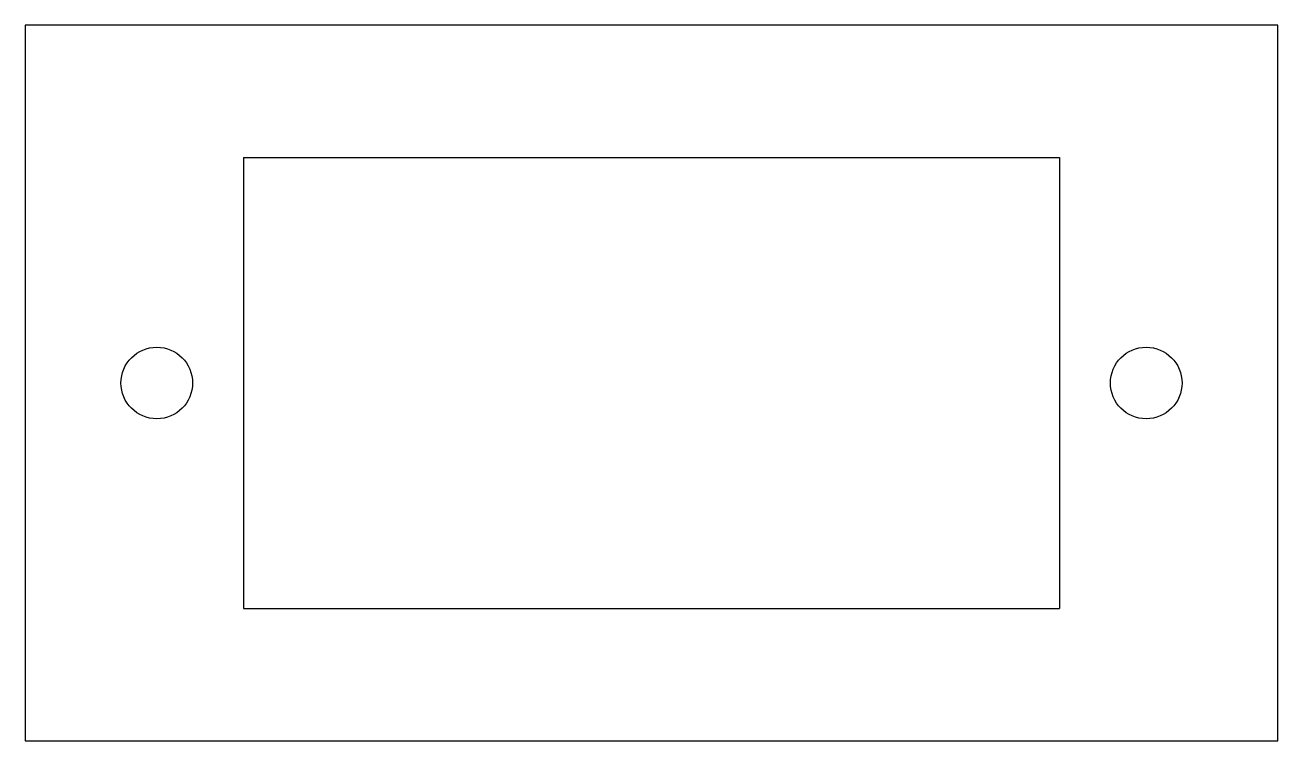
# Model space of a CAD drawing. Header units: millimetres. Extents: x 0 to 35, y 0 to 20.
import ezdxf

# ---------------------------------------------------------------- set-up
doc = ezdxf.new("R2010")
doc.units = ezdxf.units.MM

msp = doc.modelspace()

# ---------------------------------------------------------------- linework, layer by layer
for p, q in [((35, 20), (0, 20)), ((0, 20), (0, 0)), ((35, 0), (35, 20)), ((6.1, 16.3), (6.1, 3.7)), ((6.1, 16.3), (28.9, 16.3)), ((28.9, 16.3), (28.9, 3.7)), ((6.1, 3.7), (28.9, 3.7)), ((0, 0), (35, 0))]:
    msp.add_line(p, q)
for centre in [(3.68, 10), (31.32, 10)]:
    msp.add_circle(centre, 1)

doc.saveas('drawing.dxf')
